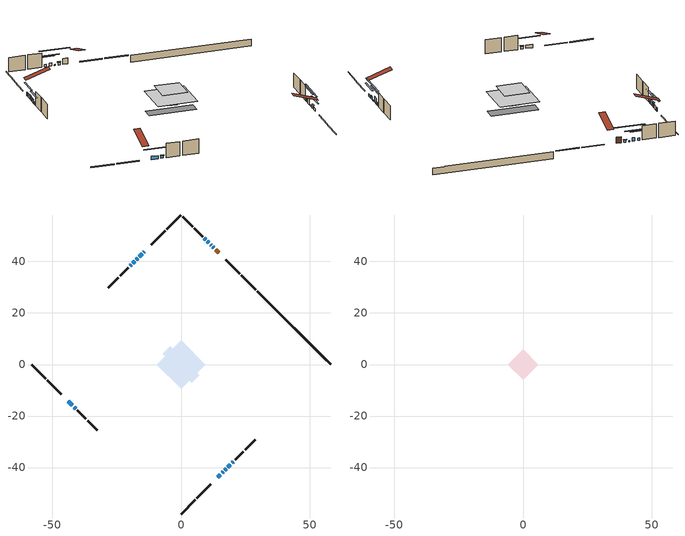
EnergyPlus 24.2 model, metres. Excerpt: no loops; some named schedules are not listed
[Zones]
conditioned space
 floor outside (Floor1 construction): -2.24,0 0,2.24 2.24,0 0,-2.24 z0.53
 floor adiabatic (AdiabaticFloorConstruction): -9.38,0 0,9.38 9.38,0 0,-9.38 z2.97
 floor foundation (Slab1 construction): -7.11,4.16 -4.16,7.11 7.11,-4.16 4.16,-7.11 z-1.82
 wall outside (RimJoist1 construction): 0,-58.02 5.5,-52.53 / -58.02,0 -52.53,-5.5 / 0,58.02 -5.5,52.53 / 28.92,29.11 23.42,34.6 z0.53:0.83
 wall outside (RimJoist2 construction): 6.15,-51.87 11.49,-46.54 / -51.87,-6.15 -46.54,-11.49 / -6.15,51.87 -11.49,46.54 / 22.77,35.26 17.43,40.59 z0.53:0.83
 wall outside (AdiabaticWallConstruction 1): 14.59,43.43 13.45,44.57 z0.53:2.56
 wall outside (AdiabaticWallConstruction): -14.33,43.7 -14.47,43.55 z0.53:1.75; 12.79,45.23 12.32,45.7 / 9.54,48.49 9.07,48.96 z0.53:1.29; -15.13,42.89 -16.13,41.89 / -16.79,41.23 -17.29,40.73 z0.53:1.9; -17.95,40.08 -18.74,39.28 / -43.7,-14.33 -42.11,-15.91 z0.53:1.6; 14.33,-43.7 15.26,-42.76 / 15.92,-42.11 16.42,-41.6 / 19.85,-38.18 20.35,-37.67 / -41.46,-16.57 -40.85,-17.18 z0.53:1.39; 11.67,46.35 11.46,46.57 z0.53:0.88; 17.08,-40.95 17.49,-40.53 z0.53:0.87; 10.81,47.22 10.19,47.83 z0.53:1.65; -19.4,38.63 -19.76,38.27 z0.53:1.35; 18.15,-39.88 19.19,-38.83 z0.53:2.56
 wall outside (Wall1 construction): 21.01,-37.02 24.25,-33.77 / -40.19,-17.83 -36.94,-21.08 / -20.41,37.61 -23.66,34.36 / 8.41,49.61 5.17,52.86 z0.53:5.41
 wall outside (Wall2 construction): 24.91,-33.11 28.76,-29.26 / -36.29,-21.74 -32.43,-25.59 / -24.32,33.71 -28.17,29.85 / 4.51,53.51 0.66,57.37 z0.53:5.41
 wall foundation (FoundationWall1 construction): 29.58,28.45,-1.82 29.58,28.45,0.53 55.18,2.84,0.53 55.18,2.84,0.46 58.02,0,0.46 58.02,0,-1.82
 window (WindowConstruction 13): -14.33,43.7 -14.47,43.55 z0.53:1.75
 window (WindowConstruction 7): 12.79,45.23 12.33,45.7 z0.53:1.29
 window (WindowConstruction 8): -15.13,42.89 -16.13,41.89 z0.53:1.9
 window (WindowConstruction 9): -16.79,41.23 -17.29,40.73 z0.53:1.9
 window (WindowConstruction 10): -17.95,40.07 -18.74,39.28 z0.53:1.6
 window (WindowConstruction 11): 14.33,-43.7 15.26,-42.76 z0.53:1.39
 window (WindowConstruction 12): 15.92,-42.11 16.42,-41.6 z0.53:1.39
 window (WindowConstruction 14): 11.67,46.36 11.46,46.56 z0.53:0.87
 window (WindowConstruction 15): 17.08,-40.95 17.49,-40.53 z0.53:0.87
 window (WindowConstruction): 10.8,47.22 10.19,47.83 z0.53:1.65
 window (WindowConstruction 1): -19.4,38.63 -19.76,38.27 z0.53:1.34
 window (WindowConstruction 2): 18.15,-39.87 19.19,-38.83 z0.53:2.56
 window (WindowConstruction 3): 19.85,-38.18 20.35,-37.67 z0.53:1.39
 window (WindowConstruction 4): -43.7,-14.33 -42.11,-15.91 z0.53:1.6
 window (WindowConstruction 5): -41.46,-16.57 -40.85,-17.18 z0.53:1.39
 window (WindowConstruction 6): 9.54,48.49 9.07,48.95 z0.53:1.29
 door (Door): 14.59,43.43 13.45,44.57 z0.53:2.56
 ceiling adiabatic (AdiabaticFloorConstruction): 0,-9.38 9.38,0 0,9.38 -9.38,0 z2.97
attic - vented
 floor to conditioned space (Floor2 construction Reversed): -5.95,0 0,5.95 5.95,0 0,-5.95 z5.41
 roof outside (Roof1 construction): 13.67,-44.35,5.41 7.87,-38.55,8.14 6.34,-40.08,8.14 12.14,-45.88,5.41; -44.35,-13.67,5.41 -38.55,-7.87,8.14 -40.08,-6.34,8.14 -45.88,-12.14,5.41; -13.67,44.35,5.41 -7.87,38.55,8.14 -6.34,40.08,8.14 -12.14,45.88,5.41; 15.25,42.78,5.41 9.45,36.98,8.14 10.98,35.45,8.14 16.78,41.25,5.41
shading: 12.18,45.84 12.94,45.09 13.23,45.38 12.47,46.13 z1.49; -17.98,40.05 -13.29,44.74 -13.58,45.03 -18.27,40.34 z4.51; -17.44,40.59 -16.65,41.38 -16.94,41.67 -17.73,40.88 z2.1; -18.88,39.14 -17.81,40.22 -18.1,40.51 -19.17,39.43 z1.8; 17.11,-40.92 12.48,-45.54 12.77,-45.83 17.4,-41.21 z4; 16.56,-41.46 15.78,-42.25 16.07,-42.54 16.85,-41.75 z1.59; 7.89,50.13 15.24,42.78 15.53,43.07 8.18,50.43 z5.92; 21.06,-36.96 13.51,-44.52 13.8,-44.81 21.35,-37.25 z5.92; 8.35,49.67 12.65,45.37 12.94,45.67 8.64,49.97 z4.26; -21.6,36.42 -17.55,40.47 -17.84,40.76 -21.89,36.71 z3.95; 21.04,-36.99 16.3,-41.72 16.6,-42.01 21.33,-37.28 z5.17; 20.49,-37.53 19.71,-38.32 20,-38.61 20.78,-37.82 z1.59; -40.27,-17.75 -45.54,-12.48 -45.83,-12.77 -40.56,-18.05 z4.21; -40.71,-17.32 -41.6,-16.42 -41.89,-16.72 -41,-17.61 z1.59; 7.23,50.8 11.38,46.64 11.67,46.93 7.52,51.09 z3.9
[Building]
Building 1: Terrain=Suburbs
[Site:Location]
Toronto City Centre_ON: Latitude {deg}=43.63; Longitude {deg}=-79.39; Time Zone {hr}=-5; Elevation {m}=77; Keep Site Location Information=Yes
[Site:GroundTemperature:Shallow]
5.01852, 3.26908, 3.12898, 3.95918, 7.29196, 10.6092, 13.4851, 15.3069, 15.4617, 13.9799, 11.1774, 7.9619
[Site:WaterMainsTemperature]
Calculation Method=Schedule; Temperature Schedule=mains temperature schedule
[Material] Roughness=Rough; Thermal Absorptance=0.9
Name | Thickness {m} | Conductivity {W/m-K} | Density {kg/m3} | Specific Heat {J/kg-K} | Solar Absorptance | Visible Absorptance
asphalt or fiberglass shingles | 0.00635 | 0.162714 | 1121.4 | 1465.45 | 0.4 | 0.4
ceiling loosefill ins | 0.169333 | 0.0480833 | 16.02 | 1046.75 | 0.7 | 0.7
ceiling stud and cavity | 0.1397 | 0.161582 | 65.682 | 1177.47 | 0.7 | 0.7
concrete 4.0 in. | 0.1016 | 1.803125 | 2242.8 | 837.4 | 0.7 | 0.7
concrete 8.0 in. | 0.2032 | 1.803125 | 2242.8 | 837.4 | 0.7 | 0.7
door material | 0.04445 | 0.053851 | 512.64 | 1214.23 | 0.7 | 0.7
exterior vertical ins | 0.00125161 | 0.029427 | 32.04 | 1214.23 | 0.7 | 0.7
floor covering | 0.0127 | 0.0433444 | 54.468 | 1339.84 | 0.6 | 0.6
floor rigid ins | 0.103632 | 0.029427 | 32.04 | 1214.23 | 0.7 | 0.7
floor rigid ins 1; wall rigid ins | 0.512978 | 0.029427 | 32.04 | 1214.23 | 0.7 | 0.7
floor stud and cavity | 0.1397 | 0.134654 | 92.3553 | 1139.71 | 0.7 | 0.7
floor stud and cavity 1 | 0.1397 | 1.75129 | 37.0049 | 1207.88 | 0.7 | 0.7
furniture material conditioned space 1 | 0.1524 | 0.115458 | 640.8 | 1214.23 | 0.6 | 0.6
gypsum board | 0.0127 | 0.160291 | 801 | 837.4 | 0.6 | 0.6
osb sheathing 0.5 in. | 0.0127 | 0.115458 | 512.64 | 1214.23 | 0.7 | 0.7
osb sheathing 0.75 in. | 0.01905 | 0.115458 | 512.64 | 1214.23 | 0.7 | 0.7
osb sheathing 2.0 in. | 0.0508 | 0.115458 | 512.64 | 1214.23 | 0.7 | 0.7
rim joist stud and cavity | 0.0508 | 0.0451784 | 125.044 | 1163.47 | 0.6 | 0.6
rim joist stud and cavity 1 | 0.0508 | 0.0381321 | 125.044 | 1163.47 | 0.6 | 0.6
wall stud and cavity | 0.1397 | 0.0817921 | 139.0536 | 1170.24 | 0.7 | 0.7
wall stud and cavity 1 | 0.1397 | 0.0816238 | 139.0536 | 1170.24 | 0.7 | 0.7
wall stud and cavity 2 | 0.0889 | 0.380278 | 52.3479 | 1209.89 | 0.7 | 0.7
wall stud and cavity 3 | 0.0889 | 0.391764 | 83.0341 | 1211.67 | 0.7 | 0.7
wood siding | 0.0254 | 0.102417 | 544.68 | 1172.36 | 0.4 | 0.4
wood siding 1; wood siding 2; wood siding 3 | 0.0254 | 0.102417 | 544.68 | 1172.36 | 0.7 | 0.7
[WindowMaterial:SimpleGlazingSystem]
Name | U-Factor {W/m2-K} | Solar Heat Gain Coefficient
WindowMaterial | 2.94348 | 0.64
WindowMaterial 1 | 3.00026 | 0.58
WindowMaterial 10 | 3.07123 | 0.43
WindowMaterial 2 | 2.98833 | 0.58
WindowMaterial 3 | 2.969594 | 0.62
WindowMaterial 4 | 2.93155 | 0.66
WindowMaterial 5 | 2.95653 | 0.63
WindowMaterial 6 | 2.98152 | 0.6
WindowMaterial 7 | 2.95029 | 0.64
WindowMaterial 8 | 2.93666 | 0.65
WindowMaterial 9 | 6.93965 | 0.69
[Construction]
AdiabaticFloorConstruction: floor stud and cavity 1, floor rigid ins 1, osb sheathing 0.75 in., floor covering
AdiabaticWallConstruction: wood siding 2, wall rigid ins, wall stud and cavity 2, gypsum board
AdiabaticWallConstruction 1: wood siding 3, wall rigid ins, wall stud and cavity 2, gypsum board
Door: door material
Floor1 construction: floor stud and cavity, floor rigid ins, osb sheathing 0.75 in., floor covering
Floor2 construction Reversed: gypsum board, ceiling stud and cavity, ceiling loosefill ins
FoundationWall1 construction: concrete 8.0 in.
furniture construction conditioned space 1: furniture material conditioned space 1
PartitionWallConstruction: gypsum board, wall stud and cavity 3, gypsum board
RimJoist1 construction: wood siding 1, osb sheathing 2.0 in., rim joist stud and cavity
RimJoist2 construction: wood siding 1, osb sheathing 2.0 in., rim joist stud and cavity 1
Roof1 construction: asphalt or fiberglass shingles
Slab1 construction: concrete 4.0 in.
Wall1 construction: wood siding, osb sheathing 0.5 in., wall stud and cavity, gypsum board
Wall2 construction: wood siding, osb sheathing 0.5 in., wall stud and cavity 1, gypsum board
WindowConstruction: WindowMaterial
WindowConstruction 1: WindowMaterial 1
WindowConstruction 10; WindowConstruction 4: WindowMaterial 4
WindowConstruction 11: WindowMaterial 8
WindowConstruction 12; WindowConstruction 3: WindowMaterial 3
WindowConstruction 13: WindowMaterial 9
WindowConstruction 14; WindowConstruction 15: WindowMaterial 10
WindowConstruction 2: WindowMaterial 2
WindowConstruction 5: WindowMaterial 5
WindowConstruction 6; WindowConstruction 7: WindowMaterial 6
WindowConstruction 8; WindowConstruction 9: WindowMaterial 7
[Zone] Multiplier=1; Part of Total Floor Area=Yes
Name | Volume {m3}
attic - vented | 31.4776
conditioned space | 626.2
[Space]
Name | Zone | Volume {m3}
attic - vented 1 | attic - vented | 31.4776
conditioned space 1 | conditioned space | 626.2
[ZoneInfiltration:EffectiveLeakageArea]
infil attic - vented 1: Zone or Space=attic - vented 1; Schedule=Always On Discrete; Effective Air Leakage Area {cm2}=2986.11; Stack Coefficient=0.000190129; Wind Coefficient=9.31631e-06
[ZoneMixing]
whole house fan mix: Zone or Space=attic - vented; Schedule=Always On Continuous; Design Flow Rate Calculation Method=Flow/Zone; Design Flow Rate {m3/s}=0; Source Zone or Space=conditioned space
[SurfaceProperty:ExposedFoundationPerimeter]
Slab1: Exposed Perimeter Calculation Method=TotalExposedPerimeter; Total Exposed Perimeter {m}=40.233
[InternalMass] Zone or ZoneList=conditioned space; Space or SpaceList=conditioned space 1
Name | Construction | Surface Area {m2}
furniture mass conditioned space 1 | furniture construction conditioned space 1 | 100.976
partition wall mass | PartitionWallConstruction | 252.44
[Lights]
interior lighting: Zone or ZoneList or Space or SpaceList=conditioned space 1; Schedule=interior lighting schedule; Design Level Calculation Method=LightingLevel; Lighting Level {W}=343.2; Return Air Fraction=0; Fraction Radiant=0.6; Fraction Visible=0.2; Fraction Replaceable=1
[People]
occupants: Zone or ZoneList or Space or SpaceList=conditioned space 1; Number of People Schedule=occupants schedule; Number of People Calculation Method=People; Number of People=3; Fraction Radiant=0.314171; Sensible Heat Fraction=0.56303; Activity Level Schedule=occupants activity schedule; Carbon Dioxide Generation Rate {m3/s-W}=0; Enable ASHRAE 55 Comfort Warnings=No; Mean Radiant Temperature Calculation Type=EnclosureAveraged
[ElectricEquipment] Zone or ZoneList or Space or SpaceList=conditioned space 1; Design Level Calculation Method=EquipmentLevel
Name | Schedule | Design Level {W} | Fraction Latent | Fraction Radiant | Fraction Lost
clothes dryer | clothes dryer schedule | 140.772 | 0.015 | 0.081 | 0.85
clothes washer | clothes washer schedule | 32.1985 | 0.03 | 0.162 | 0.7
cooking range | cooking range schedule | 215.147 | 0.08 | 0.432 | 0.2
dishwasher | dishwasher schedule | 66.8632 | 0.3 | 0.18 | 0.4
fridge | fridge schedule | 72.9452 | 0 | 0.6 | 0
mech vent house fan | mech vent house fan schedule | 0 | 0 | 0 | 1
mech vent house fan cfis | mech vent house fan cfis schedule | 0 | 0 | 0 | 0
mech vent range fan 0 | mech vent range fan 0 schedule | 57 | 0 | 0 | 1
misc plug loads | misc plug loads schedule | 494.7 | 0.045 | 0.513 | 0.1
whole house fan | Always On Discrete | 0 | 0 | 0 | 1
[OtherEquipment] Zone or ZoneList or Space or SpaceList=conditioned space 1; Design Level Calculation Method=EquipmentLevel
Name | Fuel Type | Schedule | Design Level {W} | Fraction Latent | Fraction Radiant | Fraction Lost
clothes dryer 1 | Electricity | clothes dryer schedule | 0 | 0.015 | 0.081 | 0.85
cooking range 1 | Electricity | cooking range schedule | 0 | 0.08 | 0.432 | 0.2
general water use latent | None | general water use schedule | 62.594 | 1 | 0 | 0
general water use sensible | None | general water use schedule | -61.6891 | 0 | 0.6 | 0
mech vent house fan latent load | None | Always On Discrete | 0 | 1 | 0 | 0
mech vent house fan sensible load | None | Always On Discrete | 0 | 0 | 0 | 0
water heater energy adjustment1 | NaturalGas | Always On Discrete | 0.01 | 0 | 0 | 1
[ZoneInfiltration:DesignFlowRate] Zone or ZoneList or Space or SpaceList=conditioned space 1; Schedule=Always On Discrete; Design Flow Rate Calculation Method=Flow/Zone; Design Flow Rate {m3/s}=0
infil flow; natural vent flow; whole house fan flow
[Foundation:Kiva]
Foundation Kiva 1: Initial Indoor Air Temperature {C}=18; Wall Height Above Grade {m}=0.530017; Wall Depth Below Slab {m}=0.2032; Custom Block Material Name 1=exterior vertical ins; Custom Block Depth 1 {m}=2.350008; Custom Block X Position 1 {m}=0.2032; Custom Block Z Position 1 {m}=0
[Foundation:Kiva:Settings]
Soil Conductivity {W/m-K}=0.849921; Soil Density {kg/m3}=1842.3; Soil Specific Heat {J/kg-K}=418.7; Ground Solar Absorptivity=0.9; Ground Thermal Absorptivity=0.9; Ground Surface Roughness {m}=0.03; Far-Field Width {m}=40; Deep-Ground Boundary Condition=ZeroFlux; Deep-Ground Depth {m}=40; Minimum Cell Dimension {m}=0.2; Maximum Cell Growth Coefficient=3; Simulation Timestep=Timestep
[Exterior:Lights]
exterior lighting: Schedule=exterior lighting schedule; Design Level {W}=75.6
[Schedule:Constant]
Name | Hourly Value
Always On Continuous; mech vent house fan schedule; mech vent house fan cfis schedule; Always On Discrete | 1
occupants activity schedule | 117.228
fridge schedule | 0
[Schedule:Week:Daily]
interior lighting schedule Week Rule - Jan1-Jan27: interior lighting schedule day, interior lighting schedule day, interior lighting schedule day, interior lighting schedule day, interior lighting schedule day, interior lighting schedule day, interior lighting schedule day, interior lighting schedule default day, interior lighting schedule default day, interior lighting schedule default day, interior lighting schedule default day, interior lighting schedule default day
interior lighting schedule Week Rule - Jan28-Feb3: interior lighting schedule day, interior lighting schedule day, interior lighting schedule day, interior lighting schedule day, interior lighting schedule day 1, interior lighting schedule day 1, interior lighting schedule day 1, interior lighting schedule default day, interior lighting schedule default day, interior lighting schedule default day, interior lighting schedule default day, interior lighting schedule default day
interior lighting schedule Week Rule - Feb4-Feb24: interior lighting schedule day 1, interior lighting schedule day 1, interior lighting schedule day 1, interior lighting schedule day 1, interior lighting schedule day 1, interior lighting schedule day 1, interior lighting schedule day 1, interior lighting schedule default day, interior lighting schedule default day, interior lighting schedule default day, interior lighting schedule default day, interior lighting schedule default day
interior lighting schedule Week Rule - Feb25-Mar3: interior lighting schedule day 1, interior lighting schedule day 1, interior lighting schedule day 1, interior lighting schedule day 1, interior lighting schedule day 2, interior lighting schedule day 2, interior lighting schedule day 2, interior lighting schedule default day, interior lighting schedule default day, interior lighting schedule default day, interior lighting schedule default day, interior lighting schedule default day
interior lighting schedule Week Rule - Mar4-Mar31: interior lighting schedule day 2, interior lighting schedule day 2, interior lighting schedule day 2, interior lighting schedule day 2, interior lighting schedule day 2, interior lighting schedule day 2, interior lighting schedule day 2, interior lighting schedule default day, interior lighting schedule default day, interior lighting schedule default day, interior lighting schedule default day, interior lighting schedule default day
interior lighting schedule Week Rule - Apr1-Apr28: interior lighting schedule day 3, interior lighting schedule day 3, interior lighting schedule day 3, interior lighting schedule day 3, interior lighting schedule day 3, interior lighting schedule day 3, interior lighting schedule day 3, interior lighting schedule default day, interior lighting schedule default day, interior lighting schedule default day, interior lighting schedule default day, interior lighting schedule default day
interior lighting schedule Week Rule - Apr29-May5: interior lighting schedule day 3, interior lighting schedule day 3, interior lighting schedule day 4, interior lighting schedule day 4, interior lighting schedule day 4, interior lighting schedule day 4, interior lighting schedule day 4, interior lighting schedule default day, interior lighting schedule default day, interior lighting schedule default day, interior lighting schedule default day, interior lighting schedule default day
interior lighting schedule Week Rule - May6-May26: interior lighting schedule day 4, interior lighting schedule day 4, interior lighting schedule day 4, interior lighting schedule day 4, interior lighting schedule day 4, interior lighting schedule day 4, interior lighting schedule day 4, interior lighting schedule default day, interior lighting schedule default day, interior lighting schedule default day, interior lighting schedule default day, interior lighting schedule default day
interior lighting schedule Week Rule - May27-Jun2: interior lighting schedule day 4, interior lighting schedule day 4, interior lighting schedule day 4, interior lighting schedule day 4, interior lighting schedule day 4, interior lighting schedule day 5, interior lighting schedule day 5, interior lighting schedule default day, interior lighting schedule default day, interior lighting schedule default day, interior lighting schedule default day, interior lighting schedule default day
interior lighting schedule Week Rule - Jun3-Jun30: interior lighting schedule day 5, interior lighting schedule day 5, interior lighting schedule day 5, interior lighting schedule day 5, interior lighting schedule day 5, interior lighting schedule day 5, interior lighting schedule day 5, interior lighting schedule default day, interior lighting schedule default day, interior lighting schedule default day, interior lighting schedule default day, interior lighting schedule default day
interior lighting schedule Week Rule - Jul1-Jul28: interior lighting schedule day 6, interior lighting schedule day 6, interior lighting schedule day 6, interior lighting schedule day 6, interior lighting schedule day 6, interior lighting schedule day 6, interior lighting schedule day 6, interior lighting schedule default day, interior lighting schedule default day, interior lighting schedule default day, interior lighting schedule default day, interior lighting schedule default day
interior lighting schedule Week Rule - Jul29-Aug4: interior lighting schedule day 6, interior lighting schedule day 6, interior lighting schedule day 6, interior lighting schedule day 7, interior lighting schedule day 7, interior lighting schedule day 7, interior lighting schedule day 7, interior lighting schedule default day, interior lighting schedule default day, interior lighting schedule default day, interior lighting schedule default day, interior lighting schedule default day
interior lighting schedule Week Rule - Aug5-Aug25: interior lighting schedule day 7, interior lighting schedule day 7, interior lighting schedule day 7, interior lighting schedule day 7, interior lighting schedule day 7, interior lighting schedule day 7, interior lighting schedule day 7, interior lighting schedule default day, interior lighting schedule default day, interior lighting schedule default day, interior lighting schedule default day, interior lighting schedule default day
interior lighting schedule Week Rule - Aug26-Sep1: interior lighting schedule day 7, interior lighting schedule day 7, interior lighting schedule day 7, interior lighting schedule day 7, interior lighting schedule day 7, interior lighting schedule day 7, interior lighting schedule day 8, interior lighting schedule default day, interior lighting schedule default day, interior lighting schedule default day, interior lighting schedule default day, interior lighting schedule default day
interior lighting schedule Week Rule - Sep2-Sep29: interior lighting schedule day 8, interior lighting schedule day 8, interior lighting schedule day 8, interior lighting schedule day 8, interior lighting schedule day 8, interior lighting schedule day 8, interior lighting schedule day 8, interior lighting schedule default day, interior lighting schedule default day, interior lighting schedule default day, interior lighting schedule default day, interior lighting schedule default day
interior lighting schedule Week Rule - Sep30-Oct6: interior lighting schedule day 8, interior lighting schedule day 9, interior lighting schedule day 9, interior lighting schedule day 9, interior lighting schedule day 9, interior lighting schedule day 9, interior lighting schedule day 9, interior lighting schedule default day, interior lighting schedule default day, interior lighting schedule default day, interior lighting schedule default day, interior lighting schedule default day
interior lighting schedule Week Rule - Oct7-Oct27: interior lighting schedule day 9, interior lighting schedule day 9, interior lighting schedule day 9, interior lighting schedule day 9, interior lighting schedule day 9, interior lighting schedule day 9, interior lighting schedule day 9, interior lighting schedule default day, interior lighting schedule default day, interior lighting schedule default day, interior lighting schedule default day, interior lighting schedule default day
interior lighting schedule Week Rule - Oct28-Nov3: interior lighting schedule day 9, interior lighting schedule day 9, interior lighting schedule day 9, interior lighting schedule day 9, interior lighting schedule day 10, interior lighting schedule day 10, interior lighting schedule day 10, interior lighting schedule default day, interior lighting schedule default day, interior lighting schedule default day, interior lighting schedule default day, interior lighting schedule default day
interior lighting schedule Week Rule - Nov4-Nov24: interior lighting schedule day 10, interior lighting schedule day 10, interior lighting schedule day 10, interior lighting schedule day 10, interior lighting schedule day 10, interior lighting schedule day 10, interior lighting schedule day 10, interior lighting schedule default day, interior lighting schedule default day, interior lighting schedule default day, interior lighting schedule default day, interior lighting schedule default day
interior lighting schedule Week Rule - Nov25-Dec1: interior lighting schedule day 10, interior lighting schedule day 10, interior lighting schedule day 10, interior lighting schedule day 10, interior lighting schedule day 10, interior lighting schedule day 10, interior lighting schedule day 11, interior lighting schedule default day, interior lighting schedule default day, interior lighting schedule default day, interior lighting schedule default day, interior lighting schedule default day
interior lighting schedule Week Rule - Dec2-Dec31: interior lighting schedule day 11, interior lighting schedule day 11, interior lighting schedule day 11, interior lighting schedule day 11, interior lighting schedule day 11, interior lighting schedule day 11, interior lighting schedule day 11, interior lighting schedule default day, interior lighting schedule default day, interior lighting schedule default day, interior lighting schedule default day, interior lighting schedule default day
occupants schedule Week Rule - Jan1-Dec31: occupants schedule day, occupants schedule day, occupants schedule day, occupants schedule day, occupants schedule day, occupants schedule day, occupants schedule day, occupants schedule default day, occupants schedule default day, occupants schedule default day, occupants schedule default day, occupants schedule default day
clothes dryer schedule Week Rule - Jan1-Dec31: clothes dryer schedule day, clothes dryer schedule day, clothes dryer schedule day, clothes dryer schedule day, clothes dryer schedule day, clothes dryer schedule day, clothes dryer schedule day, clothes dryer schedule default day, clothes dryer schedule default day, clothes dryer schedule default day, clothes dryer schedule default day, clothes dryer schedule default day
clothes washer schedule Week Rule - Jan1-Dec31: clothes washer schedule day, clothes washer schedule day, clothes washer schedule day, clothes washer schedule day, clothes washer schedule day, clothes washer schedule day, clothes washer schedule day, clothes washer schedule default day, clothes washer schedule default day, clothes washer schedule default day, clothes washer schedule default day, clothes washer schedule default day
cooking range schedule Week Rule - Jan1-Dec31: cooking range schedule day, cooking range schedule day, cooking range schedule day, cooking range schedule day, cooking range schedule day, cooking range schedule day, cooking range schedule day, cooking range schedule default day, cooking range schedule default day, cooking range schedule default day, cooking range schedule default day, cooking range schedule default day
dishwasher schedule Week Rule - Jan1-Dec31: dishwasher schedule day, dishwasher schedule day, dishwasher schedule day, dishwasher schedule day, dishwasher schedule day, dishwasher schedule day, dishwasher schedule day, dishwasher schedule default day, dishwasher schedule default day, dishwasher schedule default day, dishwasher schedule default day, dishwasher schedule default day
mech vent range fan 0 schedule Week Rule - Jan1-Dec31: mech vent range fan 0 schedule day, mech vent range fan 0 schedule day, mech vent range fan 0 schedule day, mech vent range fan 0 schedule day, mech vent range fan 0 schedule day, mech vent range fan 0 schedule day, mech vent range fan 0 schedule day, mech vent range fan 0 schedule default day, mech vent range fan 0 schedule default day, mech vent range fan 0 schedule default day, mech vent range fan 0 schedule default day, mech vent range fan 0 schedule default day
misc plug loads schedule Week Rule - Jan1-Dec31: misc plug loads schedule day, misc plug loads schedule day, misc plug loads schedule day, misc plug loads schedule day, misc plug loads schedule day, misc plug loads schedule day, misc plug loads schedule day, misc plug loads schedule default day, misc plug loads schedule default day, misc plug loads schedule default day, misc plug loads schedule default day, misc plug loads schedule default day
general water use schedule Week Rule - Jan1-Dec31: general water use schedule day, general water use schedule day, general water use schedule day, general water use schedule day, general water use schedule day, general water use schedule day, general water use schedule day, general water use schedule default day, general water use schedule default day, general water use schedule default day, general water use schedule default day, general water use schedule default day
exterior lighting schedule Week Rule - Jan1-Jan27: exterior lighting schedule day, exterior lighting schedule day, exterior lighting schedule day, exterior lighting schedule day, exterior lighting schedule day, exterior lighting schedule day, exterior lighting schedule day, exterior lighting schedule default day, exterior lighting schedule default day, exterior lighting schedule default day, exterior lighting schedule default day, exterior lighting schedule default day
exterior lighting schedule Week Rule - Jan28-Feb3: exterior lighting schedule day, exterior lighting schedule day, exterior lighting schedule day, exterior lighting schedule day, exterior lighting schedule day 1, exterior lighting schedule day 1, exterior lighting schedule day 1, exterior lighting schedule default day, exterior lighting schedule default day, exterior lighting schedule default day, exterior lighting schedule default day, exterior lighting schedule default day
exterior lighting schedule Week Rule - Feb4-Feb24: exterior lighting schedule day 1, exterior lighting schedule day 1, exterior lighting schedule day 1, exterior lighting schedule day 1, exterior lighting schedule day 1, exterior lighting schedule day 1, exterior lighting schedule day 1, exterior lighting schedule default day, exterior lighting schedule default day, exterior lighting schedule default day, exterior lighting schedule default day, exterior lighting schedule default day
exterior lighting schedule Week Rule - Feb25-Mar3: exterior lighting schedule day 1, exterior lighting schedule day 1, exterior lighting schedule day 1, exterior lighting schedule day 1, exterior lighting schedule day 2, exterior lighting schedule day 2, exterior lighting schedule day 2, exterior lighting schedule default day, exterior lighting schedule default day, exterior lighting schedule default day, exterior lighting schedule default day, exterior lighting schedule default day
exterior lighting schedule Week Rule - Mar4-Mar31: exterior lighting schedule day 2, exterior lighting schedule day 2, exterior lighting schedule day 2, exterior lighting schedule day 2, exterior lighting schedule day 2, exterior lighting schedule day 2, exterior lighting schedule day 2, exterior lighting schedule default day, exterior lighting schedule default day, exterior lighting schedule default day, exterior lighting schedule default day, exterior lighting schedule default day
exterior lighting schedule Week Rule - Apr1-Apr28: exterior lighting schedule day 3, exterior lighting schedule day 3, exterior lighting schedule day 3, exterior lighting schedule day 3, exterior lighting schedule day 3, exterior lighting schedule day 3, exterior lighting schedule day 3, exterior lighting schedule default day, exterior lighting schedule default day, exterior lighting schedule default day, exterior lighting schedule default day, exterior lighting schedule default day
exterior lighting schedule Week Rule - Apr29-May5: exterior lighting schedule day 3, exterior lighting schedule day 3, exterior lighting schedule day 4, exterior lighting schedule day 4, exterior lighting schedule day 4, exterior lighting schedule day 4, exterior lighting schedule day 4, exterior lighting schedule default day, exterior lighting schedule default day, exterior lighting schedule default day, exterior lighting schedule default day, exterior lighting schedule default day
exterior lighting schedule Week Rule - May6-May26: exterior lighting schedule day 4, exterior lighting schedule day 4, exterior lighting schedule day 4, exterior lighting schedule day 4, exterior lighting schedule day 4, exterior lighting schedule day 4, exterior lighting schedule day 4, exterior lighting schedule default day, exterior lighting schedule default day, exterior lighting schedule default day, exterior lighting schedule default day, exterior lighting schedule default day
exterior lighting schedule Week Rule - May27-Jun2: exterior lighting schedule day 4, exterior lighting schedule day 4, exterior lighting schedule day 4, exterior lighting schedule day 4, exterior lighting schedule day 4, exterior lighting schedule day 5, exterior lighting schedule day 5, exterior lighting schedule default day, exterior lighting schedule default day, exterior lighting schedule default day, exterior lighting schedule default day, exterior lighting schedule default day
exterior lighting schedule Week Rule - Jun3-Jun30: exterior lighting schedule day 5, exterior lighting schedule day 5, exterior lighting schedule day 5, exterior lighting schedule day 5, exterior lighting schedule day 5, exterior lighting schedule day 5, exterior lighting schedule day 5, exterior lighting schedule default day, exterior lighting schedule default day, exterior lighting schedule default day, exterior lighting schedule default day, exterior lighting schedule default day
exterior lighting schedule Week Rule - Jul1-Jul28: exterior lighting schedule day 6, exterior lighting schedule day 6, exterior lighting schedule day 6, exterior lighting schedule day 6, exterior lighting schedule day 6, exterior lighting schedule day 6, exterior lighting schedule day 6, exterior lighting schedule default day, exterior lighting schedule default day, exterior lighting schedule default day, exterior lighting schedule default day, exterior lighting schedule default day
exterior lighting schedule Week Rule - Jul29-Aug4: exterior lighting schedule day 6, exterior lighting schedule day 6, exterior lighting schedule day 6, exterior lighting schedule day 7, exterior lighting schedule day 7, exterior lighting schedule day 7, exterior lighting schedule day 7, exterior lighting schedule default day, exterior lighting schedule default day, exterior lighting schedule default day, exterior lighting schedule default day, exterior lighting schedule default day
exterior lighting schedule Week Rule - Aug5-Aug25: exterior lighting schedule day 7, exterior lighting schedule day 7, exterior lighting schedule day 7, exterior lighting schedule day 7, exterior lighting schedule day 7, exterior lighting schedule day 7, exterior lighting schedule day 7, exterior lighting schedule default day, exterior lighting schedule default day, exterior lighting schedule default day, exterior lighting schedule default day, exterior lighting schedule default day
exterior lighting schedule Week Rule - Aug26-Sep1: exterior lighting schedule day 7, exterior lighting schedule day 7, exterior lighting schedule day 7, exterior lighting schedule day 7, exterior lighting schedule day 7, exterior lighting schedule day 7, exterior lighting schedule day 8, exterior lighting schedule default day, exterior lighting schedule default day, exterior lighting schedule default day, exterior lighting schedule default day, exterior lighting schedule default day
exterior lighting schedule Week Rule - Sep2-Sep29: exterior lighting schedule day 8, exterior lighting schedule day 8, exterior lighting schedule day 8, exterior lighting schedule day 8, exterior lighting schedule day 8, exterior lighting schedule day 8, exterior lighting schedule day 8, exterior lighting schedule default day, exterior lighting schedule default day, exterior lighting schedule default day, exterior lighting schedule default day, exterior lighting schedule default day
exterior lighting schedule Week Rule - Sep30-Oct6: exterior lighting schedule day 8, exterior lighting schedule day 9, exterior lighting schedule day 9, exterior lighting schedule day 9, exterior lighting schedule day 9, exterior lighting schedule day 9, exterior lighting schedule day 9, exterior lighting schedule default day, exterior lighting schedule default day, exterior lighting schedule default day, exterior lighting schedule default day, exterior lighting schedule default day
exterior lighting schedule Week Rule - Oct7-Oct27: exterior lighting schedule day 9, exterior lighting schedule day 9, exterior lighting schedule day 9, exterior lighting schedule day 9, exterior lighting schedule day 9, exterior lighting schedule day 9, exterior lighting schedule day 9, exterior lighting schedule default day, exterior lighting schedule default day, exterior lighting schedule default day, exterior lighting schedule default day, exterior lighting schedule default day
exterior lighting schedule Week Rule - Oct28-Nov3: exterior lighting schedule day 9, exterior lighting schedule day 9, exterior lighting schedule day 9, exterior lighting schedule day 9, exterior lighting schedule day 10, exterior lighting schedule day 10, exterior lighting schedule day 10, exterior lighting schedule default day, exterior lighting schedule default day, exterior lighting schedule default day, exterior lighting schedule default day, exterior lighting schedule default day
[Schedule:Year]
interior lighting schedule: interior lighting schedule Week Rule - Jan1-Jan27, 1, 1, 1, 27, interior lighting schedule Week Rule - Jan28-Feb3, 1, 28, 2, 3, interior lighting schedule Week Rule - Feb4-Feb24, 2, 4, 2, 24, interior lighting schedule Week Rule - Feb25-Mar3, 2, 25, 3, 3, interior lighting schedule Week Rule - Mar4-Mar31, 3, 4, 3, 31, interior lighting schedule Week Rule - Apr1-Apr28, 4, 1, 4, 28, interior lighting schedule Week Rule - Apr29-May5, 4, 29, 5, 5, interior lighting schedule Week Rule - May6-May26, 5, 6, 5, 26, interior lighting schedule Week Rule - May27-Jun2, 5, 27, 6, 2, interior lighting schedule Week Rule - Jun3-Jun30, 6, 3, 6, 30, interior lighting schedule Week Rule - Jul1-Jul28, 7, 1, 7, 28, interior lighting schedule Week Rule - Jul29-Aug4, 7, 29, 8, 4, interior lighting schedule Week Rule - Aug5-Aug25, 8, 5, 8, 25, interior lighting schedule Week Rule - Aug26-Sep1, 8, 26, 9, 1, interior lighting schedule Week Rule - Sep2-Sep29, 9, 2, 9, 29, interior lighting schedule Week Rule - Sep30-Oct6, 9, 30, 10, 6, interior lighting schedule Week Rule - Oct7-Oct27, 10, 7, 10, 27, interior lighting schedule Week Rule - Oct28-Nov3, 10, 28, 11, 3, interior lighting schedule Week Rule - Nov4-Nov24, 11, 4, 11, 24, interior lighting schedule Week Rule - Nov25-Dec1, 11, 25, 12, 1, interior lighting schedule Week Rule - Dec2-Dec31, 12, 2, 12, 31
occupants schedule: occupants schedule Week Rule - Jan1-Dec31, 1, 1, 12, 31
clothes dryer schedule: clothes dryer schedule Week Rule - Jan1-Dec31, 1, 1, 12, 31
clothes washer schedule: clothes washer schedule Week Rule - Jan1-Dec31, 1, 1, 12, 31
cooking range schedule: cooking range schedule Week Rule - Jan1-Dec31, 1, 1, 12, 31
dishwasher schedule: dishwasher schedule Week Rule - Jan1-Dec31, 1, 1, 12, 31
mech vent range fan 0 schedule: mech vent range fan 0 schedule Week Rule - Jan1-Dec31, 1, 1, 12, 31
misc plug loads schedule: misc plug loads schedule Week Rule - Jan1-Dec31, 1, 1, 12, 31
general water use schedule: general water use schedule Week Rule - Jan1-Dec31, 1, 1, 12, 31
exterior lighting schedule: exterior lighting schedule Week Rule - Jan1-Jan27, 1, 1, 1, 27, exterior lighting schedule Week Rule - Jan28-Feb3, 1, 28, 2, 3, exterior lighting schedule Week Rule - Feb4-Feb24, 2, 4, 2, 24, exterior lighting schedule Week Rule - Feb25-Mar3, 2, 25, 3, 3, exterior lighting schedule Week Rule - Mar4-Mar31, 3, 4, 3, 31, exterior lighting schedule Week Rule - Apr1-Apr28, 4, 1, 4, 28, exterior lighting schedule Week Rule - Apr29-May5, 4, 29, 5, 5, exterior lighting schedule Week Rule - May6-May26, 5, 6, 5, 26, exterior lighting schedule Week Rule - May27-Jun2, 5, 27, 6, 2, exterior lighting schedule Week Rule - Jun3-Jun30, 6, 3, 6, 30, exterior lighting schedule Week Rule - Jul1-Jul28, 7, 1, 7, 28, exterior lighting schedule Week Rule - Jul29-Aug4, 7, 29, 8, 4, exterior lighting schedule Week Rule - Aug5-Aug25, 8, 5, 8, 25, exterior lighting schedule Week Rule - Aug26-Sep1, 8, 26, 9, 1, exterior lighting schedule Week Rule - Sep2-Sep29, 9, 2, 9, 29, exterior lighting schedule Week Rule - Sep30-Oct6, 9, 30, 10, 6, exterior lighting schedule Week Rule - Oct7-Oct27, 10, 7, 10, 27, exterior lighting schedule Week Rule - Oct28-Nov3, 10, 28, 11, 3, exterior lighting schedule Week Rule - Nov4-Nov24, 11, 4, 11, 24, exterior lighting schedule Week Rule - Nov25-Dec1, 11, 25, 12, 1, exterior lighting schedule Week Rule - Dec2-Dec31, 12, 2, 12, 31
[Schedule:Compact]
mains temperature schedule: Through: 01/01, For: AllDays, Until: 24:00, 8.80333, Through: 01/02, For: AllDays, Until: 24:00, 8.74333, Through: 01/03, For: AllDays, Until: 24:00, 8.68389, Through: 01/04, For: AllDays, Until: 24:00, 8.62611, Through: 01/05, For: AllDays, Until: 24:00, 8.56944, Through: 01/06, For: AllDays, Until: 24:00, 8.51389, Through: 01/07, For: AllDays, Until: 24:00, 8.45944, Through: 01/08, For: AllDays, Until: 24:00, 8.40611, Through: 01/09, For: AllDays, Until: 24:00, 8.35389, Through: 01/10, For: AllDays, Until: 24:00, 8.30278, Through: 01/11, For: AllDays, Until: 24:00, 8.25333, Through: 01/12, For: AllDays, Until: 24:00, 8.205, Through: 01/13, For: AllDays, Until: 24:00, 8.15778, Through: 01/14, For: AllDays, Until: 24:00, 8.11222, Through: 01/15, For: AllDays, Until: 24:00, 8.06778, Through: 01/16, For: AllDays, Until: 24:00, 8.02444, Through: 01/17, For: AllDays, Until: 24:00, 7.98222, Through: 01/18, For: AllDays, Until: 24:00, 7.94167, Through: 01/19, For: AllDays, Until: 24:00, 7.90222, Through: 01/20, For: AllDays, Until: 24:00, 7.86444, Through: 01/21, For: AllDays, Until: 24:00, 7.82778, Through: 01/22, For: AllDays, Until: 24:00, 7.79278, Through: 01/23, For: AllDays, Until: 24:00, 7.75889, Through: 01/24, For: AllDays, Until: 24:00, 7.72667, Through: 01/25, For: AllDays, Until: 24:00, 7.69556, Through: 01/26, For: AllDays, Until: 24:00, 7.66611, Through: 01/27, For: AllDays, Until: 24:00, 7.63778, Through: 01/28, For: AllDays, Until: 24:00, 7.61111, Through: 01/29, For: AllDays, Until: 24:00, 7.58556, Through: 01/30, For: AllDays, Until: 24:00, 7.56167, Through: 01/31, For: AllDays, Until: 24:00, 7.53944, Through: 02/01, For: AllDays, Until: 24:00, 7.51833, Through: 02/02, For: AllDays, Until: 24:00, 7.49889, Through: 02/03, For: AllDays, Until: 24:00, 7.48111, Through: 02/04, For: AllDays, Until: 24:00, 7.46444, Through: 02/05, For: AllDays, Until: 24:00, 7.44944, Through: 02/06, For: AllDays, Until: 24:00, 7.43556, Through: 02/07, For: AllDays, Until: 24:00, 7.42333, Through: 02/08, For: AllDays, Until: 24:00, 7.41278, Through: 02/09, For: AllDays, Until: 24:00, 7.40389, Through: 02/10, For: AllDays, Until: 24:00, 7.39611, Through: 02/11, For: AllDays, Until: 24:00, 7.39, Through: 02/12, For: AllDays, Until: 24:00, 7.38556, Through: 02/13, For: AllDays, Until: 24:00, 7.38222, Through: 02/14, For: AllDays, Until: 24:00, 7.38056, Through: 02/15, For: AllDays, Until: 24:00, 7.38056, Through: 02/16, For: AllDays, Until: 24:00, 7.38222, Through: 02/17, For: AllDays, Until: 24:00, 7.385, Through: 02/18, For: AllDays, Until: 24:00, 7.38944, Through: 02/19, For: AllDays, Until: 24:00, 7.395, Through: 02/20, For: AllDays, Until: 24:00, 7.40278, Through: 02/21, For: AllDays, Until: 24:00, 7.41167, Through: 02/22, For: AllDays, Until: 24:00, 7.42222, Through: 02/23, For: AllDays, Until: 24:00, 7.43389, Through: 02/24, For: AllDays, Until: 24:00, 7.44722, Through: 02/25, For: AllDays, Until: 24:00, 7.46222, Through: 02/26, For: AllDays, Until: 24:00, 7.47833, Through: 02/27, For: AllDays, Until: 24:00, 7.49611, Through: 02/28, For: AllDays, Until: 24:00, 7.51556, Through: 03/01, For: AllDays, Until: 24:00, 7.53667, Through: 03/02, For: AllDays, Until: 24:00, 7.55889, Through: 03/03, For: AllDays, Until: 24:00, 7.58222, Through: 03/04, For: AllDays, Until: 24:00, 7.60722, Through: 03/05, For: AllDays, Until: 24:00, 7.63389, Through: 03/06, For: AllDays, Until: 24:00, 7.66222, Through: 03/07, For: AllDays, Until: 24:00, 7.69111, Through: 03/08, For: AllDays, Until: 24:00, 7.72222, Through: 03/09, For: AllDays, Until: 24:00, 7.75444, Through: 03/10, For: AllDays, Until: 24:00, 7.78778, Through: 03/11, For: AllDays, Until: 24:00, 7.82278, Through: 03/12, For: AllDays, Until: 24:00, 7.85944, Through: 03/13, For: AllDays, Until: 24:00, 7.89722, Through: 03/14, For: AllDays, Until: 24:00, 7.93611, Through: 03/15, For: AllDays, Until: 24:00, 7.97667, Through: 03/16, For: AllDays, Until: 24:00, 8.01833, Through: 03/17, For: AllDays, Until: 24:00, 8.06167, Through: 03/18, For: AllDays, Until: 24:00, 8.10611, Through: 03/19, For: AllDays, Until: 24:00, 8.15167, Through: 03/20, For: AllDays, Until: 24:00, 8.19833, Through: 03/21, For: AllDays, Until: 24:00, 8.24667, Through: 03/22, For: AllDays, Until: 24:00, 8.29611, Through: 03/23, For: AllDays, Until: 24:00, 8.34667, Through: 03/24, For: AllDays, Until: 24:00, 8.39889, Through: 03/25, For: AllDays, Until: 24:00, 8.45167, Through: 03/26, For: AllDays, Until: 24:00, 8.50611, Through: 03/27, For: AllDays, Until: 24:00, 8.56167, Through: 03/28, For: AllDays, Until: 24:00, 8.61833, Through: 03/29, For: AllDays, Until: 24:00, 8.67611, Through: 03/30, For: AllDays, Until: 24:00, 8.735, Through: 03/31, For: AllDays, Until: 24:00, 8.795, Through: 04/01, For: AllDays, Until: 24:00, 8.85611, Through: 04/02, For: AllDays, Until: 24:00, 8.91833, Through: 04/03, For: AllDays, Until: 24:00, 8.98167, Through: 04/04, For: AllDays, Until: 24:00, 9.04556, Through: 04/05, For: AllDays, Until: 24:00, 9.11111, Through: 04/06, For: AllDays, Until: 24:00, 9.17722, Through: 04/07, For: AllDays, Until: 24:00, 9.24444, Through: 04/08, For: AllDays, Until: 24:00, 9.31222, Through: 04/09, For: AllDays, Until: 24:00, 9.38167, Through: 04/10, For: AllDays, Until: 24:00, 9.45167, Through: 04/11, For: AllDays, Until: 24:00, 9.52222, Through: 04/12, For: AllDays, Until: 24:00, 9.59444, Through: 04/13, For: AllDays, Until: 24:00, 9.66667, Through: 04/14, For: AllDays, Until: 24:00, 9.74, Through: 04/15, For: AllDays, Until: 24:00, 9.81444, Through: 04/16, For: AllDays, Until: 24:00, 9.88944, Through: 04/17, For: AllDays, Until: 24:00, 9.96556, Through: 04/18, For: AllDays, Until: 24:00, 10.0417, Through: 04/19, For: AllDays, Until: 24:00, 10.1189, Through: 04/20, For: AllDays, Until: 24:00, 10.1972, Through: 04/21, For: AllDays, Until: 24:00, 10.2756, Through: 04/22, For: AllDays, Until: 24:00, 10.355, Through: 04/23, For: AllDays, Until: 24:00, 10.435, Through: 04/24, For: AllDays, Until: 24:00, 10.515, Through: 04/25, For: AllDays, Until: 24:00, 10.5961, Through: 04/26, For: AllDays, Until: 24:00, 10.6778, Through: 04/27, For: AllDays, Until: 24:00, 10.76, Through: 04/28, For: AllDays, Until: 24:00, 10.8428, Through: 04/29, For: AllDays, Until: 24:00, 10.9261, Through: 04/30, For: AllDays, Until: 24:00, 11.0094, Through: 05/01, For: AllDays, Until: 24:00, 11.0933, Through: 05/02, For: AllDays, Until: 24:00, 11.1778, Through: 05/03, For: AllDays, Until: 24:00, 11.2628, Through: 05/04, For: AllDays, Until: 24:00, 11.3478, Through: 05/05, For: AllDays, Until: 24:00, 11.4333, Through: 05/06, For: AllDays, Until: 24:00, 11.5189, Through: 05/07, For: AllDays, Until: 24:00, 11.605, Through: 05/08, For: AllDays, Until: 24:00, 11.6917, Through: 05/09, For: AllDays, Until: 24:00, 11.7778, Through: 05/10, For: AllDays, Until: 24:00, 11.865, Through: 05/11, For: AllDays, Until: 24:00, 11.9517, Through: 05/12, For: AllDays, Until: 24:00, 12.0389, Through: 05/13, For: AllDays, Until: 24:00, 12.1261, Through: 05/14, For: AllDays, Until: 24:00, 12.2133, Through: 05/15, For: AllDays, Until: 24:00, 12.3006, Through: 05/16, For: AllDays, Until: 24:00, 12.3883, Through: 05/17, For: AllDays, Until: 24:00, 12.4756, Through: 05/18, For: AllDays, Until: 24:00, 12.5628, Through: 05/19, For: AllDays, Until: 24:00, 12.6506, Through: 05/20, For: AllDays, Until: 24:00, 12.7378, Through: 05/21, For: AllDays, Until: 24:00, 12.825, Through: 05/22, For: AllDays, Until: 24:00, 12.9122, Through: 05/23, For: AllDays, Until: 24:00, 12.9994, Through: 05/24, For: AllDays, Until: 24:00, 13.0861, Through: 05/25, For: AllDays, Until: 24:00, 13.1728, Through: 05/26, For: AllDays, Until: 24:00, 13.2594, Through: 05/27, For: AllDays, Until: 24:00, 13.3456, Through: 05/28, For: AllDays, Until: 24:00, 13.4317, Through: 05/29, For: AllDays, Until: 24:00, 13.5172, Through: 05/30, For: AllDays, Until: 24:00, 13.6028, Through: 05/31, For: AllDays, Until: 24:00, 13.6878, Through: 06/01, For: AllDays, Until: 24:00, 13.7722, Through: 06/02, For: AllDays, Until: 24:00, 13.8567, Through: 06/03, For: AllDays, Until: 24:00, 13.9406, Through: 06/04, For: AllDays, Until: 24:00, 14.0239, Through: 06/05, For: AllDays, Until: 24:00, 14.1067, Through: 06/06, For: AllDays, Until: 24:00, 14.1894, Through: 06/07, For: AllDays, Until: 24:00, 14.2711, Through: 06/08, For: AllDays, Until: 24:00, 14.3528, Through: 06/09, For: AllDays, Until: 24:00, 14.4339, Through: 06/10, For: AllDays, Until: 24:00, 14.5139, Through: 06/11, For: AllDays, Until: 24:00, 14.5939, Through: 06/12, For: AllDays, Until: 24:00, 14.6728, Through: 06/13, For: AllDays, Until: 24:00, 14.7511, Through: 06/14, For: AllDays, Until: 24:00, 14.8289, Through: 06/15, For: AllDays, Until: 24:00, 14.9061, Through: 06/16, For: AllDays, Until: 24:00, 14.9822, Through: 06/17, For: AllDays, Until: 24:00, 15.0578, Through: 06/18, For: AllDays, Until: 24:00, 15.1328, Through: 06/19, For: AllDays, Until: 24:00, 15.2067, Through: 06/20, For: AllDays, Until: 24:00, 15.28, Through: 06/21, For: AllDays, Until: 24:00, 15.3522, Through: 06/22, For: AllDays, Until: 24:00, 15.4239, Through: 06/23, For: AllDays, Until: 24:00, 15.4944, Through: 06/24, For: AllDays, Until: 24:00, 15.5639, Through: 06/25, For: AllDays, Until: 24:00, 15.6328, Through: 06/26, For: AllDays, Until: 24:00, 15.7006, Through: 06/27, For: AllDays, Until: 24:00, 15.7678, Through: 06/28, For: AllDays, Until: 24:00, 15.8333, Through: 06/29, For: AllDays, Until: 24:00, 15.8983, Through: 06/30, For: AllDays, Until: 24:00, 15.9622, Through: 07/01, For: AllDays, Until: 24:00, 16.025, Through: 07/02, For: AllDays, Until: 24:00, 16.0872, Through: 07/03, For: AllDays, Until: 24:00, 16.1478, Through: 07/04, For: AllDays, Until: 24:00, 16.2072, Through: 07/05, For: AllDays, Until: 24:00, 16.2661, Through: 07/06, For: AllDays, Until: 24:00, 16.3233, Through: 07/07, For: AllDays, Until: 24:00, 16.3794, Through: 07/08, For: AllDays, Until: 24:00, 16.435, Through: 07/09, For: AllDays, Until: 24:00, 16.4889, Through: 07/10, For: AllDays, Until: 24:00, 16.5417, Through: 07/11, For: AllDays, Until: 24:00, 16.5928, Through: 07/12, For: AllDays, Until: 24:00, 16.6433, Through: 07/13, For: AllDays, Until: 24:00, 16.6922, Through: 07/14, For: AllDays, Until: 24:00, 16.74, Through: 07/15, For: AllDays, Until: 24:00, 16.7867, Through: 07/16, For: AllDays, Until: 24:00, 16.8322, Through: 07/17, For: AllDays, Until: 24:00, 16.8761, Through: 07/18, For: AllDays, Until: 24:00, 16.9189, Through: 07/19, For: AllDays, Until: 24:00, 16.96, Through: 07/20, For: AllDays, Until: 24:00, 17, Through: 07/21, For: AllDays, Until: 24:00, 17.0389, Through: 07/22, For: AllDays, Until: 24:00, 17.0761, Through: 07/23, For: AllDays, Until: 24:00, 17.1122, Through: 07/24, For: AllDays, Until: 24:00, 17.1467, Through: 07/25, For: AllDays, Until: 24:00, 17.18, Through: 07/26, For: AllDays, Until: 24:00, 17.2117, Through: 07/27, For: AllDays, Until: 24:00, 17.2422, Through: 07/28, For: AllDays, Until: 24:00, 17.2711, Through: 07/29, For: AllDays, Until: 24:00, 17.2983, Through: 07/30, For: AllDays, Until: 24:00, 17.3244, Through: 07/31, For: AllDays, Until: 24:00, 17.3494, Through: 08/01, For: AllDays, Until: 24:00, 17.3728, Through: 08/02, For: AllDays, Until: 24:00, 17.3944, Through: 08/03, For: AllDays, Until: 24:00, 17.4144, Through: 08/04, For: AllDays, Until: 24:00, 17.4333, Through: 08/05, For: AllDays, Until: 24:00, 17.4506, Through: 08/06, For: AllDays, Until: 24:00, 17.4667, Through: 08/07, For: AllDays, Until: 24:00, 17.4811, Through: 08/08, For: AllDays, Until: 24:00, 17.4939, Through: 08/09, For: AllDays, Until: 24:00, 17.5056, Through: 08/10, For: AllDays, Until: 24:00, 17.5156, Through: 08/11, For: AllDays, Until: 24:00, 17.5239, Through: 08/12, For: AllDays, Until: 24:00, 17.5311, Through: 08/13, For: AllDays, Until: 24:00, 17.5361, Through: 08/14, For: AllDays, Until: 24:00, 17.54, Through: 08/15, For: AllDays, Until: 24:00, 17.5428, Through: 08/16, For: AllDays, Until: 24:00, 17.5439, Through: 08/17, For: AllDays, Until: 24:00, 17.5433, Through: 08/18, For: AllDays, Until: 24:00, 17.5411, Through: 08/19, For: AllDays, Until: 24:00, 17.5372, Through: 08/20, For: AllDays, Until: 24:00, 17.5322, Through: 08/21, For: AllDays, Until: 24:00, 17.5256, Through: 08/22, For: AllDays, Until: 24:00, 17.5178, Through: 08/23, For: AllDays, Until: 24:00, 17.5083, Through: 08/24, For: AllDays, Until: 24:00, 17.4972, Through: 08/25, For: AllDays, Until: 24:00, 17.4844, Through: 08/26, For: AllDays, Until: 24:00, 17.4706, Through: 08/27, For: AllDays, Until: 24:00, 17.455, Through: 08/28, For: AllDays, Until: 24:00, 17.4378, Through: 08/29, For: AllDays, Until: 24:00, 17.4194, Through: 08/30, For: AllDays, Until: 24:00, 17.3994, Through: 08/31, For: AllDays, Until: 24:00, 17.3778, Through: 09/01, For: AllDays, Until: 24:00, 17.355, Through: 09/02, For: AllDays, Until: 24:00, 17.3311, Through: 09/03, For: AllDays, Until: 24:00, 17.305, Through: 09/04, For: AllDays, Until: 24:00, 17.2778, Through: 09/05, For: AllDays, Until: 24:00, 17.2494, Through: 09/06, For: AllDays, Until: 24:00, 17.2194, Through: 09/07, For: AllDays, Until: 24:00, 17.1878, Through: 09/08, For: AllDays, Until: 24:00, 17.155, Through: 09/09, For: AllDays, Until: 24:00, 17.1206, Through: 09/10, For: AllDays, Until: 24:00, 17.085, Through: 09/11, For: AllDays, Until: 24:00, 17.0483, Through: 09/12, For: AllDays, Until: 24:00, 17.01, Through: 09/13, For: AllDays, Until: 24:00, 16.97, Through: 09/14, For: AllDays, Until: 24:00, 16.9289, Through: 09/15, For: AllDays, Until: 24:00, 16.8867, Through: 09/16, For: AllDays, Until: 24:00, 16.8428, Through: 09/17, For: AllDays, Until: 24:00, 16.7983, Through: 09/18, For: AllDays, Until: 24:00, 16.7517, Through: 09/19, For: AllDays, Until: 24:00, 16.7044, Through: 09/20, For: AllDays, Until: 24:00, 16.6556, Through: 09/21, For: AllDays, Until: 24:00, 16.6056, Through: 09/22, For: AllDays, Until: 24:00, 16.5544, Through: 09/23, For: AllDays, Until: 24:00, 16.5017, Through: 09/24, For: AllDays, Until: 24:00, 16.4483, Through: 09/25, For: AllDays, Until: 24:00, 16.3933, Through: 09/26, For: AllDays, Until: 24:00, 16.3372, Through: 09/27, For: AllDays, Until: 24:00, 16.2806, Through: 09/28, For: AllDays, Until: 24:00, 16.2222, Through: 09/29, For: AllDays, Until: 24:00, 16.1628, Through: 09/30, For: AllDays, Until: 24:00, 16.1022, Through: 10/01, For: AllDays, Until: 24:00, 16.0406, Through: 10/02, For: AllDays, Until: 24:00, 15.9778, Through: 10/03, For: AllDays, Until: 24:00, 15.9144, Through: 10/04, For: AllDays, Until: 24:00, 15.8494, Through: 10/05, For: AllDays, Until: 24:00, 15.7839, Through: 10/06, For: AllDays, Until: 24:00, 15.7172, Through: 10/07, For: AllDays, Until: 24:00, 15.6494, Through: 10/08, For: AllDays, Until: 24:00, 15.5811, Through: 10/09, For: AllDays, Until: 24:00, 15.5117, Through: 10/10, For: AllDays, Until: 24:00, 15.4411, Through: 10/11, For: AllDays, Until: 24:00, 15.37, Through: 10/12, For: AllDays, Until: 24:00, 15.2978, Through: 10/13, For: AllDays, Until: 24:00, 15.225, Through: 10/14, For: AllDays, Until: 24:00, 15.1511, Through: 10/15, For: AllDays, Until: 24:00, 15.0767, Through: 10/16, For: AllDays, Until: 24:00, 15.0011, Through: 10/17, For: AllDays, Until: 24:00, 14.925, Through: 10/18, For: AllDays, Until: 24:00, 14.8483, Through: 10/19, For: AllDays, Until: 24:00, 14.7706, Through: 10/20, For: AllDays, Until: 24:00, 14.6922, Through: 10/21, For: AllDays, Until: 24:00, 14.6133, Through: 10/22, For: AllDays, Until: 24:00, 14.5339, Through: 10/23, For: AllDays, Until: 24:00, 14.4539, Through: 10/24, For: AllDays, Until: 24:00, 14.3728, Through: 10/25, For: AllDays, Until: 24:00, 14.2917, Through: 10/26, For: AllDays, Until: 24:00, 14.21, Through: 10/27, For: AllDays, Until: 24:00, 14.1272, Through: 10/28, For: AllDays, Until: 24:00, 14.0444, Through: 10/29, For: AllDays, Until: 24:00, 13.9611, Through: 10/30, For: AllDays, Until: 24:00, 13.8772, Through: 10/31, For: AllDays, Until: 24:00, 13.7933, Through: 11/01, For: AllDays, Until: 24:00, 13.7089, Through: 11/02, For: AllDays, Until: 24:00, 13.6239, Through: 11/03, For: AllDays, Until: 24:00, 13.5383, Through: 11/04, For: AllDays, Until: 24:00, 13.4528, Through: 11/05, For: AllDays, Until: 24:00, 13.3667, Through: 11/06, For: AllDays, Until: 24:00, 13.2806, Through: 11/07, For: AllDays, Until: 24:00, 13.1944, Through: 11/08, For: AllDays, Until: 24:00, 13.1078, Through: 11/09, For: AllDays, Until: 24:00, 13.0206, Through: 11/10, For: AllDays, Until: 24:00, 12.9339, Through: 11/11, For: AllDays, Until: 24:00, 12.8467, Through: 11/12, For: AllDays, Until: 24:00, 12.7594, Through: 11/13, For: AllDays, Until: 24:00, 12.6722, Through: 11/14, For: AllDays, Until: 24:00, 12.5844, Through: 11/15, For: AllDays, Until: 24:00, 12.4972, Through: 11/16, For: AllDays, Until: 24:00, 12.41, Through: 11/17, For: AllDays, Until: 24:00, 12.3222, Through: 11/18, For: AllDays, Until: 24:00, 12.235, Through: 11/19, For: AllDays, Until: 24:00, 12.1478, Through: 11/20, For: AllDays, Until: 24:00, 12.0606, Through: 11/21, For: AllDays, Until: 24:00, 11.9733, Through: 11/22, For: AllDays, Until: 24:00, 11.8861, Through: 11/23, For: AllDays, Until: 24:00, 11.7994, Through: 11/24, For: AllDays, Until: 24:00, 11.7128, Through: 11/25, For: AllDays, Until: 24:00, 11.6267, Through: 11/26, For: AllDays, Until: 24:00, 11.5406, Through: 11/27, For: AllDays, Until: 24:00, 11.4544, Through: 11/28, For: AllDays, Until: 24:00, 11.3689, Through: 11/29, For: AllDays, Until: 24:00, 11.2839, Through: 11/30, For: AllDays, Until: 24:00, 11.1989, Through: 12/01, For: AllDays, Until: 24:00, 11.1144, Through: 12/02, For: AllDays, Until: 24:00, 11.03, Through: 12/03, For: AllDays, Until: 24:00, 10.9467, Through: 12/04, For: AllDays, Until: 24:00, 10.8633, Through: 12/05, For: AllDays, Until: 24:00, 10.7806, Through: 12/06, For: AllDays, Until: 24:00, 10.6983, Through: 12/07, For: AllDays, Until: 24:00, 10.6167, Through: 12/08, For: AllDays, Until: 24:00, 10.5356, Through: 12/09, For: AllDays, Until: 24:00, 10.4544, Through: 12/10, For: AllDays, Until: 24:00, 10.3744, Through: 12/11, For: AllDays, Until: 24:00, 10.295, Through: 12/12, For: AllDays, Until: 24:00, 10.2167, Through: 12/13, For: AllDays, Until: 24:00, 10.1383, Through: 12/14, For: AllDays, Until: 24:00, 10.0611, Through: 12/15, For: AllDays, Until: 24:00, 9.98444, Through: 12/16, For: AllDays, Until: 24:00, 9.90833, Through: 12/17, For: AllDays, Until: 24:00, 9.83278, Through: 12/18, For: AllDays, Until: 24:00, 9.75833, Through: 12/19, For: AllDays, Until: 24:00, 9.685, Through: 12/20, For: AllDays, Until: 24:00, 9.61222, Through: 12/21, For: AllDays, Until: 24:00, 9.54, Through: 12/22, For: AllDays, Until: 24:00, 9.46889, Through: 12/23, For: AllDays, Until: 24:00, 9.39889, Through: 12/24, For: AllDays, Until: 24:00, 9.32944, Through: 12/25, For: AllDays, Until: 24:00, 9.26111, Through: 12/26, For: AllDays, Until: 24:00, 9.19389, Through: 12/27, For: AllDays, Until: 24:00, 9.12722, Through: 12/28, For: AllDays, Until: 24:00, 9.06167, Through: 12/29, For: AllDays, Until: 24:00, 8.99722, Through: 12/30, For: AllDays, Until: 24:00, 8.93389, Through: 12/31, For: AllDays, Until: 24:00, 8.87111
